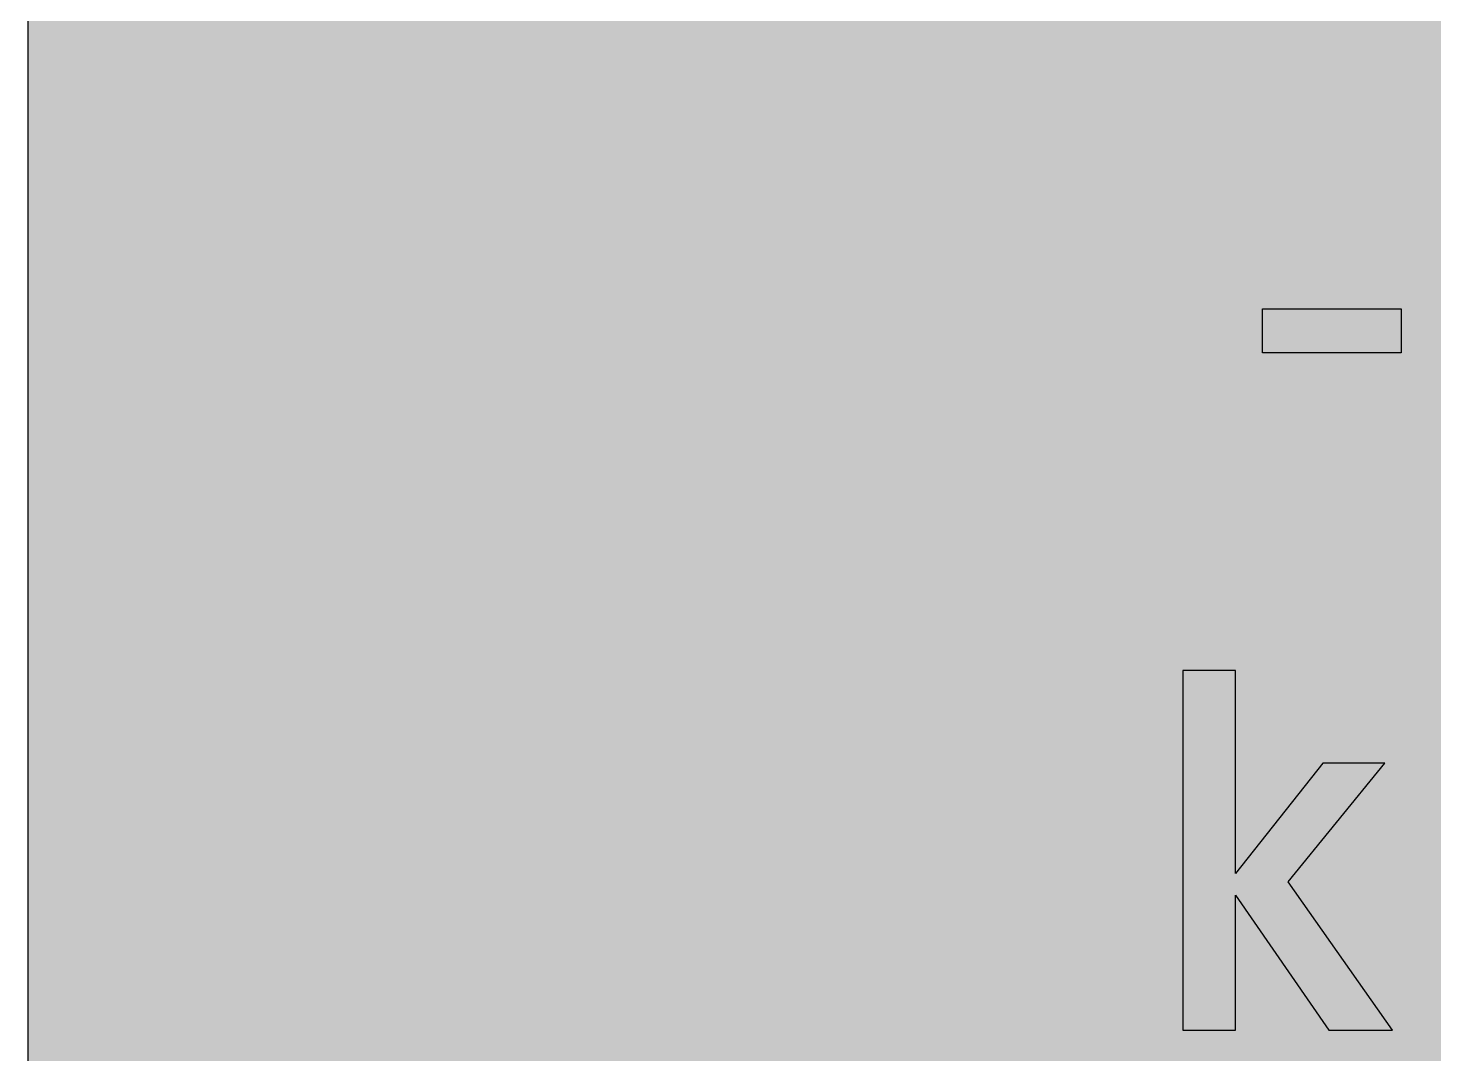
# Model space of a CAD drawing. Header units: millimetres. Extents: x 0 to 212, y 0 to 254.
# Drawn here: x 0.1 to 96.6, y 56.6 to 127.1 of the extents above; entities that cross this region are included whole.
import ezdxf

# ---------------------------------------------------------------- set-up
doc = ezdxf.new("R2010")
doc.units = ezdxf.units.MM

msp = doc.modelspace()

# ---------------------------------------------------------------- hatches: boundary and pattern name
for color, points in [(254, [(14.1633, 0.0536), (13.9878, 0.0533), (13.8125, 0.0559), (13.6373, 0.061), (13.462, 0.0686), (13.2893, 0.0787), (13.114, 0.0914), (12.9413, 0.1041), (12.7686, 0.1219), (12.5959, 0.1397), (12.4231, 0.16), (12.2504, 0.1829), (12.0777, 0.2057), (11.9075, 0.2337), (11.7373, 0.2616), (11.5672, 0.2921), (11.397, 0.3251), (11.2268, 0.3607), (11.0592, 0.3988), (10.8915, 0.4369), (10.7239, 0.4775), (10.5562, 0.5207), (10.3886, 0.5664), (10.2235, 0.6121), (10.0584, 0.6629), (9.8933, 0.7137), (9.7307, 0.7671), (9.5682, 0.8204), (9.4056, 0.8788), (9.2431, 0.9373), (9.083, 0.9982), (8.923, 1.0617), (8.763, 1.1252), (8.6055, 1.1938), (8.4455, 1.2624), (8.2906, 1.331), (8.1331, 1.4046), (7.9781, 1.4783), (7.8232, 1.5545), (7.6708, 1.6332), (7.5184, 1.7145), (7.366, 1.7958), (7.2161, 1.8796), (7.0663, 1.966), (6.919, 2.0523), (6.7716, 2.1438), (6.6243, 2.2352), (6.4795, 2.3266), (6.3348, 2.4232), (6.19, 2.5197), (6.0477, 2.6187), (5.908, 2.7178), (5.7683, 2.8194), (5.6286, 2.9235), (5.4915, 3.0302), (5.3543, 3.1369), (5.2197, 3.2461), (5.0851, 3.3579), (4.953, 3.4722), (4.8209, 3.5865), (4.6914, 3.7033), (4.5644, 3.8202), (4.4348, 3.9395), (4.3104, 4.0615), (4.1859, 4.1859), (4.0615, 4.3104), (3.9395, 4.4348), (3.8202, 4.5618), (3.7033, 4.6914), (3.5865, 4.8209), (3.4722, 4.953), (3.3579, 5.0851), (3.2487, 5.2197), (3.1369, 5.3543), (3.0302, 5.4915), (2.9235, 5.6286), (2.8194, 5.7683), (2.7178, 5.908), (2.6187, 6.0477), (2.5197, 6.19), (2.4232, 6.3348), (2.3266, 6.477), (2.2352, 6.6243), (2.1438, 6.7691), (2.0523, 6.9164), (1.966, 7.0663), (1.8796, 7.2161), (1.7958, 7.366), (1.7145, 7.5184), (1.6332, 7.6708), (1.5545, 7.8232), (1.4783, 7.9781), (1.4046, 8.1331), (1.331, 8.2906), (1.2598, 8.4455), (1.1913, 8.603), (1.1252, 8.763), (1.0592, 8.923), (0.9982, 9.083), (0.9373, 9.2431), (0.8763, 9.4056), (0.8204, 9.5682), (0.7645, 9.7307), (0.7112, 9.8933), (0.6604, 10.0584), (0.6121, 10.2235), (0.5639, 10.3911), (0.5207, 10.5562), (0.4775, 10.7239), (0.4343, 10.8915), (0.3962, 11.0592), (0.3607, 11.2268), (0.3251, 11.397), (0.2921, 11.5672), (0.2616, 11.7373), (0.2311, 11.9075), (0.2057, 12.0802), (0.1803, 12.2504), (0.1575, 12.4231), (0.1372, 12.5959), (0.1194, 12.7686), (0.1041, 12.9413), (0.0889, 13.1166), (0.0787, 13.2893), (0.0686, 13.4645), (0.061, 13.6373), (0.0559, 13.8125), (0.0508, 13.9878), (0.0508, 14.163), (0.0522, 239.9425), (0.0508, 240.1164), (0.0559, 240.2916), (0.061, 240.4669), (0.0686, 240.6396), (0.0787, 240.8149), (0.0889, 240.9876), (0.1041, 241.1628), (0.1194, 241.3356), (0.1372, 241.5083), (0.1575, 241.681), (0.1803, 241.8537), (0.2057, 242.0239), (0.2311, 242.1966), (0.2616, 242.3668), (0.2921, 242.537), (0.3251, 242.7072), (0.3607, 242.8748), (0.3962, 243.045), (0.4343, 243.2126), (0.4775, 243.3803), (0.5207, 243.5479), (0.5639, 243.713), (0.6121, 243.8781), (0.6604, 244.0432), (0.7112, 244.2083), (0.7645, 244.3734), (0.8204, 244.536), (0.8763, 244.6985), (0.9373, 244.8611), (0.9982, 245.0211), (1.0592, 245.1811), (1.1252, 245.3411), (1.1913, 245.4986), (1.2598, 245.6561), (1.331, 245.8136), (1.4046, 245.9685), (1.4783, 246.126), (1.5545, 246.2784), (1.6332, 246.4333), (1.7145, 246.5857), (1.7958, 246.7356), (1.8796, 246.888), (1.966, 247.0379), (2.0523, 247.1852), (2.1438, 247.3325), (2.2352, 247.4798), (2.3266, 247.6246), (2.4232, 247.7694), (2.5197, 247.9116), (2.6187, 248.0539), (2.7178, 248.1961), (2.8194, 248.3358), (2.9235, 248.4755), (3.0302, 248.6127), (3.1369, 248.7473), (3.2487, 248.8844), (3.3579, 249.0165), (3.4722, 249.1486), (3.5865, 249.2807), (3.7033, 249.4102), (3.8202, 249.5398), (3.9395, 249.6668), (4.0615, 249.7938), (4.1859, 249.9182), (4.3104, 250.0401), (4.4348, 250.1621), (4.5644, 250.284), (4.6914, 250.4008), (4.8209, 250.5177), (4.953, 250.632), (5.0851, 250.7437), (5.2197, 250.8555), (5.3543, 250.9647), (5.4915, 251.0739), (5.6286, 251.1781), (5.7683, 251.2822), (5.908, 251.3838), (6.0477, 251.4854), (6.19, 251.5845), (6.3348, 251.681), (6.4795, 251.775), (6.6243, 251.8689), (6.7716, 251.9604), (6.919, 252.0493), (7.0663, 252.1382), (7.2161, 252.2245), (7.366, 252.3084), (7.5184, 252.3896), (7.6708, 252.4709), (7.8232, 252.5471), (7.9781, 252.6233), (8.1331, 252.6995), (8.2906, 252.7706), (8.4455, 252.8418), (8.6055, 252.9103), (8.763, 252.9789), (8.923, 253.0424), (9.083, 253.1059), (9.2431, 253.1669), (9.4056, 253.2253), (9.5682, 253.2837), (9.7307, 253.3371), (9.8933, 253.3904), (10.0584, 253.4412), (10.2235, 253.492), (10.3886, 253.5377), (10.5562, 253.5834), (10.7239, 253.6266), (10.8915, 253.6673), (11.0592, 253.7079), (11.2268, 253.7435), (11.397, 253.779), (11.5672, 253.812), (11.7373, 253.8425), (11.9075, 253.8705), (12.0777, 253.8984), (12.2504, 253.9213), (12.4231, 253.9441), (12.5959, 253.9644), (12.7686, 253.9822), (12.9413, 254), (13.114, 254.0127), (13.2893, 254.0254), (13.462, 254.0356), (13.6373, 254.0432), (13.8125, 254.0483), (13.9878, 254.0508), (14.163, 254.0533), (197.6078, 254.0536), (197.7822, 254.0508), (197.9574, 254.0483), (198.1327, 254.0432), (198.3054, 254.0356), (198.4807, 254.0254), (198.6534, 254.0127), (198.8287, 254), (199.0014, 253.9822), (199.1741, 253.9644), (199.3468, 253.9441), (199.5195, 253.9213), (199.6897, 253.8984), (199.8624, 253.8705), (200.0326, 253.8425), (200.2028, 253.812), (200.373, 253.779), (200.5432, 253.7435), (200.7108, 253.7079), (200.8784, 253.6673), (201.0461, 253.6266), (201.2137, 253.5834), (201.3788, 253.5377), (201.5465, 253.492), (201.7116, 253.4412), (201.8767, 253.3904), (202.0392, 253.3371), (202.2018, 253.2837), (202.3643, 253.2253), (202.5269, 253.1669), (202.6869, 253.1059), (202.8469, 253.0424), (203.007, 252.9789), (203.167, 252.9103), (203.3245, 252.8418), (203.4794, 252.7706), (203.6369, 252.6995), (203.7918, 252.6233), (203.9468, 252.5471), (204.0992, 252.4709), (204.2516, 252.3896), (204.404, 252.3084), (204.5538, 252.2245), (204.7037, 252.1382), (204.8535, 252.0493), (205.0009, 251.9604), (205.1456, 251.8689), (205.293, 251.775), (205.4352, 251.681), (205.58, 251.5845), (205.7222, 251.4854), (205.8619, 251.3838), (206.0016, 251.2822), (206.1413, 251.1781), (206.2785, 251.0739), (206.4156, 250.9647), (206.5503, 250.8555), (206.6849, 250.7437), (206.817, 250.632), (206.949, 250.5177), (207.0786, 250.4008), (207.2081, 250.284), (207.3351, 250.1621), (207.4596, 250.0401), (207.584, 249.9182), (207.7085, 249.7938), (207.8304, 249.6668), (207.9498, 249.5398), (208.0666, 249.4102), (208.1835, 249.2807), (208.2978, 249.1486), (208.4121, 249.0165), (208.5238, 248.8844), (208.6331, 248.7473), (208.7397, 248.6127), (208.8464, 248.4755), (208.9506, 248.3358), (209.0522, 248.1961), (209.1512, 248.0539), (209.2503, 247.9116), (209.3468, 247.7694), (209.4433, 247.6246), (209.5348, 247.4798), (209.6262, 247.3325), (209.7176, 247.1852), (209.804, 247.0379), (209.8904, 246.888), (209.9742, 246.7356), (210.0555, 246.5857), (210.1367, 246.4333), (210.2155, 246.2784), (210.2917, 246.126), (210.3653, 245.9685), (210.439, 245.8136), (210.5076, 245.6561), (210.5762, 245.4986), (210.6447, 245.3411), (210.7082, 245.1811), (210.7717, 245.0211), (210.8327, 244.8611), (210.8911, 244.6985), (210.9495, 244.536), (211.0029, 244.3734), (211.0562, 244.2083), (211.107, 244.0432), (211.1578, 243.8781), (211.2035, 243.713), (211.2493, 243.5479), (211.2924, 243.3803), (211.3331, 243.2126), (211.3712, 243.045), (211.4093, 242.8748), (211.4448, 242.7072), (211.4779, 242.537), (211.5083, 242.3668), (211.5363, 242.1966), (211.5642, 242.0239), (211.5871, 241.8537), (211.6099, 241.681), (211.6303, 241.5083), (211.648, 241.3356), (211.6658, 241.1628), (211.6785, 240.9876), (211.6912, 240.8149), (211.7014, 240.6396), (211.709, 240.4669), (211.7141, 240.2916), (211.7166, 240.1164), (211.7166, 239.9411), (211.7189, 14.1647), (211.7166, 13.9878), (211.7141, 13.8125), (211.709, 13.6373), (211.7014, 13.4645), (211.6912, 13.2893), (211.6785, 13.1166), (211.6658, 12.9413), (211.648, 12.7686), (211.6303, 12.5959), (211.6099, 12.4231), (211.5871, 12.2504), (211.5642, 12.0802), (211.5363, 11.9075), (211.5083, 11.7373), (211.4779, 11.5672), (211.4448, 11.397), (211.4093, 11.2268), (211.3712, 11.0592), (211.3331, 10.8915), (211.2924, 10.7239), (211.2493, 10.5562), (211.2035, 10.3911), (211.1578, 10.2235), (211.107, 10.0584), (211.0562, 9.8933), (211.0029, 9.7307), (210.9495, 9.5682), (210.8911, 9.4056), (210.8327, 9.2431), (210.7717, 9.083), (210.7082, 8.923), (210.6447, 8.763), (210.5762, 8.603), (210.5076, 8.4455), (210.439, 8.2906), (210.3653, 8.1331), (210.2917, 7.9781), (210.2155, 7.8232), (210.1367, 7.6708), (210.0555, 7.5184), (209.9742, 7.366), (209.8904, 7.2161), (209.804, 7.0663), (209.7176, 6.9164), (209.6262, 6.7691), (209.5348, 6.6243), (209.4433, 6.477), (209.3468, 6.3348), (209.2503, 6.19), (209.1512, 6.0477), (209.0522, 5.908), (208.9506, 5.7683), (208.8464, 5.6286), (208.7397, 5.4915), (208.6331, 5.3543), (208.5238, 5.2197), (208.4121, 5.0851), (208.2978, 4.953), (208.1835, 4.8209), (208.0666, 4.6914), (207.9498, 4.5618), (207.8304, 4.4348), (207.7085, 4.3104), (207.584, 4.1859), (207.4596, 4.0615), (207.3351, 3.9395), (207.2081, 3.8202), (207.0786, 3.7033), (206.949, 3.5865), (206.817, 3.4722), (206.6849, 3.3579), (206.5503, 3.2461), (206.4156, 3.1369), (206.2785, 3.0302), (206.1413, 2.9235), (206.0016, 2.8194), (205.8619, 2.7178), (205.7222, 2.6187), (205.58, 2.5197), (205.4352, 2.4232), (205.293, 2.3266), (205.1456, 2.2352), (205.0009, 2.1438), (204.8535, 2.0523), (204.7037, 1.966), (204.5538, 1.8796), (204.404, 1.7958), (204.2516, 1.7145), (204.0992, 1.6332), (203.9468, 1.5545), (203.7918, 1.4783), (203.6369, 1.4046), (203.4794, 1.331), (203.3245, 1.2624), (203.167, 1.1938), (203.007, 1.1252), (202.8469, 1.0617), (202.6869, 0.9982), (202.5269, 0.9373), (202.3643, 0.8788), (202.2018, 0.8204), (202.0392, 0.7671), (201.8767, 0.7137), (201.7116, 0.6629), (201.5465, 0.6121), (201.3788, 0.5664), (201.2137, 0.5207), (201.0461, 0.4775), (200.8784, 0.4369), (200.7108, 0.3988), (200.5432, 0.3607), (200.373, 0.3251), (200.2028, 0.2921), (200.0326, 0.2616), (199.8624, 0.2337), (199.6897, 0.2057), (199.5195, 0.1829), (199.3468, 0.16), (199.1741, 0.1397), (199.0014, 0.1219), (198.8287, 0.1041), (198.6534, 0.0914), (198.4807, 0.0787), (198.3054, 0.0686), (198.1327, 0.061), (197.9574, 0.0559), (197.7822, 0.0533), (197.6069, 0.0533)]), (59, [(84.7908, 107.7912), (94.3158, 107.7912), (94.3158, 104.7567), (84.7908, 104.7567)]), (59, [(82.9388, 58.2619), (82.9388, 67.5386), (89.359, 58.2619), (93.7327, 58.2619), (86.571, 68.4565), (93.2035, 76.605), (88.936, 76.605), (82.9388, 69.0217), (82.9388, 82.955), (79.339, 82.955), (79.339, 58.2619)])]:
    msp.add_hatch(color=color).paths.add_polyline_path(points)
h = msp.add_hatch(color=59)
h.paths.add_polyline_path([(14.1633, 3.5814), (13.8887, 3.5839), (13.6169, 3.5941), (13.3477, 3.6119), (13.081, 3.6347), (12.8143, 3.6652), (12.5501, 3.7008), (12.2885, 3.7465), (12.0294, 3.7948), (11.7729, 3.8506), (11.5164, 3.9141), (11.2649, 3.9827), (11.016, 4.0564), (10.7671, 4.1351), (10.5232, 4.2215), (10.2819, 4.3129), (10.0432, 4.412), (9.8069, 4.5161), (9.5733, 4.6228), (9.3447, 4.7371), (9.1186, 4.8565), (8.8951, 4.9809), (8.6741, 5.113), (8.4582, 5.2476), (8.2448, 5.3873), (8.0366, 5.5321), (7.8308, 5.682), (7.6276, 5.8369), (7.4295, 5.9969), (7.2365, 6.1595), (7.046, 6.3297), (6.8605, 6.5024), (6.6777, 6.6802), (6.5024, 6.8605), (6.3271, 7.046), (6.1595, 7.2365), (5.9969, 7.432), (5.8369, 7.6302), (5.682, 7.8308), (5.5321, 8.0366), (5.3873, 8.2448), (5.2451, 8.4582), (5.1105, 8.6741), (4.9809, 8.8951), (4.8565, 9.1186), (4.7371, 9.3447), (4.6228, 9.5758), (4.5136, 9.8069), (4.4094, 10.0432), (4.3129, 10.2819), (4.2215, 10.5232), (4.1351, 10.7696), (4.0538, 11.016), (3.9802, 11.2649), (3.9116, 11.5189), (3.8506, 11.7729), (3.7948, 12.0294), (3.744, 12.2911), (3.7008, 12.5527), (3.6627, 12.8143), (3.6322, 13.081), (3.6093, 13.3502), (3.5916, 13.6195), (3.5814, 13.8913), (3.5789, 14.163), (3.58, 239.9425), (3.5814, 240.2154), (3.5916, 240.4847), (3.6093, 240.7564), (3.6322, 241.0231), (3.6627, 241.2898), (3.7008, 241.554), (3.744, 241.8156), (3.7948, 242.0747), (3.8506, 242.3312), (3.9116, 242.5852), (3.9802, 242.8392), (4.0538, 243.0882), (4.1351, 243.3345), (4.2215, 243.5809), (4.3129, 243.8222), (4.4094, 244.061), (4.5136, 244.2972), (4.6228, 244.5283), (4.7371, 244.7595), (4.8565, 244.9855), (4.9809, 245.2091), (5.1105, 245.4275), (5.2451, 245.6459), (5.3873, 245.8593), (5.5321, 246.0676), (5.682, 246.2733), (5.8369, 246.474), (5.9969, 246.6721), (6.1595, 246.8677), (6.3271, 247.0556), (6.5024, 247.2436), (6.6777, 247.4239), (6.8605, 247.6017), (7.046, 247.7745), (7.2365, 247.9446), (7.4295, 248.1072), (7.6276, 248.2672), (7.8308, 248.4222), (8.0366, 248.572), (8.2448, 248.7168), (8.4582, 248.8565), (8.6741, 248.9911), (8.8951, 249.1232), (9.1186, 249.2477), (9.3447, 249.367), (9.5733, 249.4813), (9.8069, 249.5906), (10.0432, 249.6922), (10.2819, 249.7912), (10.5232, 249.8827), (10.7671, 249.969), (11.016, 250.0478), (11.2649, 250.124), (11.5164, 250.1925), (11.7729, 250.2535), (12.0294, 250.3094), (12.2885, 250.3602), (12.5501, 250.4034), (12.8143, 250.4389), (13.081, 250.4694), (13.3477, 250.4948), (13.6169, 250.51), (13.8887, 250.5202), (14.163, 250.5253), (197.6078, 250.5258), (197.8787, 250.5202), (198.1505, 250.51), (198.4197, 250.4948), (198.689, 250.4694), (198.9557, 250.4389), (199.2173, 250.4034), (199.4789, 250.3602), (199.7405, 250.3094), (199.9971, 250.2535), (200.2511, 250.1925), (200.5051, 250.124), (200.754, 250.0478), (201.0004, 249.969), (201.2467, 249.8827), (201.488, 249.7912), (201.7268, 249.6922), (201.963, 249.5906), (202.1942, 249.4813), (202.4253, 249.367), (202.6514, 249.2477), (202.8749, 249.1232), (203.0959, 248.9911), (203.3118, 248.8565), (203.5251, 248.7168), (203.7334, 248.572), (203.9391, 248.4222), (204.1398, 248.2672), (204.3379, 248.1072), (204.5335, 247.9446), (204.724, 247.7745), (204.9094, 247.6017), (205.0898, 247.4239), (205.2676, 247.2436), (205.4403, 247.0556), (205.6105, 246.8677), (205.773, 246.6721), (205.933, 246.474), (206.088, 246.2733), (206.2378, 246.0676), (206.3826, 245.8593), (206.5223, 245.6459), (206.6569, 245.4275), (206.789, 245.2091), (206.9135, 244.9855), (207.0329, 244.7595), (207.1472, 244.5283), (207.2538, 244.2972), (207.358, 244.061), (207.457, 243.8222), (207.5485, 243.5809), (207.6348, 243.3345), (207.7136, 243.0882), (207.7872, 242.8392), (207.8558, 242.5852), (207.9193, 242.3312), (207.9752, 242.0747), (208.0235, 241.8156), (208.0692, 241.554), (208.1047, 241.2898), (208.1352, 241.0231), (208.1581, 240.7564), (208.1759, 240.4847), (208.186, 240.2154), (208.1911, 239.9411), (208.1911, 14.1647), (208.186, 13.8913), (208.1759, 13.6195), (208.1581, 13.3502), (208.1352, 13.081), (208.1047, 12.8143), (208.0692, 12.5527), (208.0235, 12.2911), (207.9752, 12.0294), (207.9193, 11.7729), (207.8558, 11.5189), (207.7872, 11.2649), (207.7136, 11.016), (207.6348, 10.7696), (207.5485, 10.5232), (207.457, 10.2819), (207.358, 10.0432), (207.2538, 9.8069), (207.1472, 9.5758), (207.0329, 9.3447), (206.9135, 9.1186), (206.789, 8.8951), (206.6569, 8.6741), (206.5223, 8.4582), (206.3826, 8.2448), (206.2378, 8.0366), (206.088, 7.8308), (205.933, 7.6302), (205.773, 7.432), (205.6105, 7.2365), (205.4403, 7.046), (205.2676, 6.8605), (205.0898, 6.6802), (204.9094, 6.5024), (204.724, 6.3297), (204.5335, 6.1595), (204.3379, 5.9969), (204.1398, 5.8369), (203.9391, 5.682), (203.7334, 5.5321), (203.5251, 5.3873), (203.3118, 5.2476), (203.0959, 5.113), (202.8749, 4.9809), (202.6514, 4.8565), (202.4253, 4.7371), (202.1942, 4.6228), (201.963, 4.5161), (201.7268, 4.412), (201.488, 4.3129), (201.2467, 4.2215), (201.0004, 4.1351), (200.754, 4.0564), (200.5051, 3.9827), (200.2511, 3.9141), (199.9971, 3.8506), (199.7405, 3.7948), (199.4789, 3.7465), (199.2173, 3.7008), (198.9557, 3.6652), (198.689, 3.6347), (198.4197, 3.6119), (198.1505, 3.5941), (197.8787, 3.5839), (197.6069, 3.5789)])
h.paths.add_polyline_path([(14.1633, 8.8731), (14.0259, 8.8748), (13.8887, 8.8798), (13.7541, 8.8875), (13.622, 8.9002), (13.4874, 8.9154), (13.3553, 8.9332), (13.2258, 8.9535), (13.0962, 8.9789), (12.9667, 9.0068), (12.8397, 9.0373), (12.7127, 9.0729), (12.5882, 9.1084), (12.4663, 9.1491), (12.3419, 9.1923), (12.2225, 9.238), (12.1031, 9.2888), (11.9837, 9.3396), (11.8694, 9.3929), (11.7526, 9.4513), (11.6408, 9.5098), (11.5291, 9.5733), (11.4198, 9.6368), (11.3106, 9.7053), (11.2039, 9.7765), (11.0998, 9.8476), (10.9957, 9.9238), (10.8966, 10), (10.7975, 10.0787), (10.6985, 10.1625), (10.6045, 10.2464), (10.5105, 10.3327), (10.4216, 10.4216), (10.3327, 10.5131), (10.2464, 10.6045), (10.16, 10.701), (10.0787, 10.7975), (10, 10.8966), (9.9212, 10.9982), (9.8476, 11.0998), (9.7739, 11.2039), (9.7053, 11.3106), (9.6368, 11.4198), (9.5707, 11.5291), (9.5098, 11.6408), (9.4488, 11.7551), (9.3929, 11.8694), (9.337, 11.9863), (9.2862, 12.1031), (9.238, 12.2225), (9.1923, 12.3444), (9.1491, 12.4663), (9.1084, 12.5908), (9.0703, 12.7152), (9.0373, 12.8397), (9.0068, 12.9692), (8.9789, 13.0962), (8.9535, 13.2258), (8.9306, 13.3579), (8.9129, 13.4899), (8.8976, 13.622), (8.8849, 13.7566), (8.8773, 13.8913), (8.8722, 14.0259), (8.8697, 14.163), (8.8717, 239.9425), (8.8722, 240.0783), (8.8773, 240.2129), (8.8849, 240.3475), (8.8976, 240.4821), (8.9129, 240.6142), (8.9306, 240.7463), (8.9535, 240.8784), (8.9789, 241.0079), (9.0068, 241.1349), (9.0373, 241.2644), (9.0703, 241.3889), (9.1084, 241.5134), (9.1491, 241.6378), (9.1923, 241.7597), (9.238, 241.8817), (9.2862, 242.001), (9.337, 242.1179), (9.3929, 242.2347), (9.4488, 242.349), (9.5098, 242.4633), (9.5707, 242.5751), (9.6368, 242.6843), (9.7053, 242.7935), (9.7739, 242.9002), (9.8476, 243.0043), (9.9212, 243.1059), (10, 243.2075), (10.0787, 243.3066), (10.16, 243.4031), (10.2464, 243.4996), (10.3327, 243.5911), (10.4216, 243.6825), (10.5105, 243.7714), (10.6045, 243.8578), (10.6985, 243.9416), (10.7975, 244.0254), (10.8966, 244.1042), (10.9957, 244.1804), (11.0998, 244.2566), (11.2039, 244.3277), (11.3106, 244.3988), (11.4198, 244.4674), (11.5291, 244.5309), (11.6408, 244.5944), (11.7526, 244.6528), (11.8694, 244.7112), (11.9837, 244.7646), (12.1031, 244.8179), (12.2225, 244.8662), (12.3419, 244.9119), (12.4663, 244.9551), (12.5882, 244.9957), (12.7127, 245.0313), (12.8397, 245.0668), (12.9667, 245.0973), (13.0962, 245.1252), (13.2258, 245.1506), (13.3553, 245.171), (13.4874, 245.1913), (13.622, 245.2065), (13.7541, 245.2167), (13.8887, 245.2268), (14.0259, 245.2319), (14.163, 245.2319), (197.6078, 245.2342), (197.7441, 245.2319), (197.8787, 245.2268), (198.0133, 245.2167), (198.1479, 245.2065), (198.28, 245.1913), (198.4121, 245.171), (198.5442, 245.1506), (198.6737, 245.1252), (198.8007, 245.0973), (198.9303, 245.0668), (199.0547, 245.0313), (199.1792, 244.9957), (199.3036, 244.9551), (199.4256, 244.9119), (199.5475, 244.8662), (199.6669, 244.8179), (199.7837, 244.7646), (199.9005, 244.7112), (200.0148, 244.6528), (200.1291, 244.5944), (200.2409, 244.5309), (200.3501, 244.4674), (200.4593, 244.3988), (200.566, 244.3277), (200.6702, 244.2566), (200.7718, 244.1804), (200.8734, 244.1042), (200.9724, 244.0254), (201.0689, 243.9416), (201.1655, 243.8578), (201.2569, 243.7714), (201.3483, 243.6825), (201.4372, 243.5911), (201.5236, 243.4996), (201.6074, 243.4031), (201.6912, 243.3066), (201.77, 243.2075), (201.8462, 243.1059), (201.9224, 243.0043), (201.9935, 242.9002), (202.0646, 242.7935), (202.1332, 242.6843), (202.1967, 242.5751), (202.2602, 242.4633), (202.3186, 242.349), (202.377, 242.2347), (202.4304, 242.1179), (202.4812, 242.001), (202.532, 241.8817), (202.5777, 241.7597), (202.6209, 241.6378), (202.6615, 241.5134), (202.6971, 241.3889), (202.7326, 241.2644), (202.7631, 241.1349), (202.7911, 241.0079), (202.8165, 240.8784), (202.8368, 240.7463), (202.8546, 240.6142), (202.8698, 240.4821), (202.8825, 240.3475), (202.8901, 240.2129), (202.8952, 240.0783), (202.8977, 239.9411), (202.8994, 14.1647), (202.8952, 14.0259), (202.8901, 13.8913), (202.8825, 13.7566), (202.8698, 13.622), (202.8546, 13.4899), (202.8368, 13.3579), (202.8165, 13.2258), (202.7911, 13.0962), (202.7631, 12.9692), (202.7326, 12.8397), (202.6971, 12.7152), (202.6615, 12.5908), (202.6209, 12.4663), (202.5777, 12.3444), (202.532, 12.2225), (202.4812, 12.1031), (202.4304, 11.9863), (202.377, 11.8694), (202.3186, 11.7551), (202.2602, 11.6408), (202.1967, 11.5291), (202.1332, 11.4198), (202.0646, 11.3106), (201.9935, 11.2039), (201.9224, 11.0998), (201.8462, 10.9982), (201.77, 10.8966), (201.6912, 10.7975), (201.6074, 10.701), (201.5236, 10.6045), (201.4372, 10.5131), (201.3483, 10.4216), (201.2569, 10.3327), (201.1655, 10.2464), (201.0689, 10.1625), (200.9724, 10.0787), (200.8734, 10), (200.7718, 9.9238), (200.6702, 9.8476), (200.566, 9.7765), (200.4593, 9.7053), (200.3501, 9.6368), (200.2409, 9.5733), (200.1291, 9.5098), (200.0148, 9.4513), (199.9005, 9.3929), (199.7837, 9.3396), (199.6669, 9.2888), (199.5475, 9.238), (199.4256, 9.1923), (199.3036, 9.1491), (199.1792, 9.1084), (199.0547, 9.0729), (198.9303, 9.0373), (198.8007, 9.0068), (198.6737, 8.9789), (198.5442, 8.9535), (198.4121, 8.9332), (198.28, 8.9154), (198.1479, 8.9002), (198.0133, 8.8875), (197.8787, 8.8798), (197.7441, 8.8748), (197.6069, 8.8722)], flags=16)
h = msp.add_hatch(color=59)
edge = h.paths.add_edge_path()
edge.add_line((66.9918, 57.9092), (67.2008, 57.9095))
edge.add_line((67.2008, 57.9095), (67.4065, 57.9145))
edge.add_line((67.4065, 57.9145), (67.6123, 57.9247))
edge.add_line((67.6123, 57.9247), (67.8155, 57.9374))
edge.add_line((67.8155, 57.9374), (68.0161, 57.9552))
edge.add_line((68.0161, 57.9552), (68.2142, 57.978))
edge.add_line((68.2142, 57.978), (68.4098, 58.0034))
edge.add_line((68.4098, 58.0034), (68.6029, 58.0314))
edge.add_line((68.6029, 58.0314), (68.7959, 58.0644))
edge.add_line((68.7959, 58.0644), (68.9839, 58.1025))
edge.add_line((68.9839, 58.1025), (69.1693, 58.1457))
edge.add_line((69.1693, 58.1457), (69.3547, 58.1914))
edge.add_line((69.3547, 58.1914), (69.5376, 58.2422))
edge.add_line((69.5376, 58.2422), (69.7154, 58.2955))
edge.add_line((69.7154, 58.2955), (69.8932, 58.3565))
edge.add_line((69.8932, 58.3565), (70.0659, 58.4175))
edge.add_line((70.0659, 58.4175), (70.2386, 58.486))
edge.add_line((70.2386, 58.486), (70.4063, 58.5597))
edge.add_line((70.4063, 58.5597), (70.5714, 58.6359))
edge.add_line((70.5714, 58.6359), (70.7365, 58.7172))
edge.add_line((70.7365, 58.7172), (70.8965, 58.8035))
edge.add_line((70.8965, 58.8035), (71.054, 58.8924))
edge.add_line((71.054, 58.8924), (71.2089, 58.989))
edge.add_line((71.2089, 58.989), (71.3588, 59.088))
edge.add_line((71.3588, 59.088), (71.5086, 59.1947))
edge.add_line((71.5086, 59.1947), (71.6534, 59.3039))
edge.add_line((71.6534, 59.3039), (71.7982, 59.4182))
edge.add_line((71.7982, 59.4182), (71.9379, 59.5376))
edge.add_line((71.9379, 59.5376), (72.0725, 59.6621))
edge.add_line((72.0725, 59.6621), (72.2071, 59.7891))
edge.add_line((72.2071, 59.7891), (72.3367, 59.9237))
edge.add_line((72.3367, 59.9237), (72.4637, 60.0634))
edge.add_line((72.4637, 60.0634), (72.5881, 60.2082))
edge.add_line((72.5881, 60.2082), (72.7075, 60.358))
edge.add_line((72.7075, 60.358), (72.8243, 60.513))
edge.add_line((72.8243, 60.513), (72.9386, 60.673))
edge.add_line((72.9386, 60.673), (73.0479, 60.8381))
edge.add_line((73.0479, 60.8381), (73.1545, 61.0083))
edge.add_line((73.1545, 61.0083), (73.2587, 61.1835))
edge.add_line((73.2587, 61.1835), (73.3577, 61.3639))
edge.add_line((73.3577, 61.3639), (73.4543, 61.5518))
edge.add_line((73.4543, 61.5518), (73.5457, 61.7423))
edge.add_line((73.5457, 61.7423), (73.6346, 61.9404))
edge.add_line((73.6346, 61.9404), (73.7184, 62.1436))
edge.add_line((73.7184, 62.1436), (73.7997, 62.3519))
edge.add_line((73.7997, 62.3519), (73.8784, 62.5653))
edge.add_line((73.8784, 62.5653), (73.9496, 62.7863))
edge.add_line((73.9496, 62.7863), (74.0207, 63.0123))
edge.add_line((74.0207, 63.0123), (74.0867, 63.2435))
edge.add_line((74.0867, 63.2435), (74.1477, 63.4797))
edge.add_line((74.1477, 63.4797), (74.2061, 63.7235))
edge.add_line((74.2061, 63.7235), (74.2594, 63.9724))
edge.add_line((74.2594, 63.9724), (74.3102, 64.2264))
edge.add_line((74.3102, 64.2264), (74.3534, 64.4881))
edge.add_line((74.3534, 64.4881), (74.3966, 64.7548))
edge.add_line((74.3966, 64.7548), (74.4322, 65.0291))
edge.add_line((74.4322, 65.0291), (74.4652, 65.3059))
edge.add_line((74.4652, 65.3059), (74.4957, 65.593))
edge.add_line((74.4957, 65.593), (74.5185, 65.8825))
edge.add_line((74.5185, 65.8825), (74.5388, 66.1797))
edge.add_line((74.5388, 66.1797), (74.5541, 66.4845))
edge.add_line((74.5541, 66.4845), (74.5668, 66.7944))
edge.add_line((74.5668, 66.7944), (74.5719, 67.1093))
edge.add_line((74.5719, 67.1093), (74.5744, 67.4319))
edge.add_line((74.5744, 67.4319), (74.5719, 67.7545))
edge.add_line((74.5719, 67.7545), (74.5668, 68.072))
edge.add_line((74.5668, 68.072), (74.5541, 68.3819))
edge.add_line((74.5541, 68.3819), (74.5388, 68.6841))
edge.add_line((74.5388, 68.6841), (74.5185, 68.9813))
edge.add_line((74.5185, 68.9813), (74.4957, 69.2734))
edge.add_line((74.4957, 69.2734), (74.4652, 69.5579))
edge.add_line((74.4652, 69.5579), (74.4322, 69.8373))
edge.add_line((74.4322, 69.8373), (74.3966, 70.1091))
edge.add_line((74.3966, 70.1091), (74.3534, 70.3758))
edge.add_line((74.3534, 70.3758), (74.3102, 70.6374))
edge.add_line((74.3102, 70.6374), (74.2594, 70.8914))
edge.add_line((74.2594, 70.8914), (74.2061, 71.1403))
edge.add_line((74.2061, 71.1403), (74.1477, 71.3842))
edge.add_line((74.1477, 71.3842), (74.0867, 71.6204))
edge.add_line((74.0867, 71.6204), (74.0207, 71.8515))
edge.add_line((74.0207, 71.8515), (73.9496, 72.0776))
edge.add_line((73.9496, 72.0776), (73.8784, 72.2986))
edge.add_line((73.8784, 72.2986), (73.7997, 72.5119))
edge.add_line((73.7997, 72.5119), (73.7184, 72.7202))
edge.add_line((73.7184, 72.7202), (73.6346, 72.9234))
edge.add_line((73.6346, 72.9234), (73.5457, 73.1215))
edge.add_line((73.5457, 73.1215), (73.4543, 73.3146))
edge.add_line((73.4543, 73.3146), (73.3577, 73.5))
edge.add_line((73.3577, 73.5), (73.2587, 73.6803))
edge.add_line((73.2587, 73.6803), (73.1545, 73.8581))
edge.add_line((73.1545, 73.8581), (73.0479, 74.0283))
edge.add_line((73.0479, 74.0283), (72.9386, 74.1934))
edge.add_line((72.9386, 74.1934), (72.8243, 74.3534))
edge.add_line((72.8243, 74.3534), (72.7075, 74.5058))
edge.add_line((72.7075, 74.5058), (72.5881, 74.6557))
edge.add_line((72.5881, 74.6557), (72.4637, 74.8005))
edge.add_line((72.4637, 74.8005), (72.3367, 74.9402))
edge.add_line((72.3367, 74.9402), (72.2071, 75.0748))
edge.add_line((72.2071, 75.0748), (72.0725, 75.2043))
edge.add_line((72.0725, 75.2043), (71.9379, 75.3288))
edge.add_line((71.9379, 75.3288), (71.7982, 75.4456))
edge.add_line((71.7982, 75.4456), (71.6534, 75.5625))
edge.add_line((71.6534, 75.5625), (71.5086, 75.6717))
edge.add_line((71.5086, 75.6717), (71.3588, 75.7758))
edge.add_line((71.3588, 75.7758), (71.2089, 75.8749))
edge.add_line((71.2089, 75.8749), (71.054, 75.9714))
edge.add_line((71.054, 75.9714), (70.8965, 76.0603))
edge.add_line((70.8965, 76.0603), (70.7365, 76.1467))
edge.add_line((70.7365, 76.1467), (70.5714, 76.2279))
edge.add_line((70.5714, 76.2279), (70.4063, 76.3067))
edge.add_line((70.4063, 76.3067), (70.2386, 76.3778))
edge.add_line((70.2386, 76.3778), (70.0659, 76.4464))
edge.add_line((70.0659, 76.4464), (69.8932, 76.5099))
edge.add_line((69.8932, 76.5099), (69.7154, 76.5683))
edge.add_line((69.7154, 76.5683), (69.5376, 76.6216))
edge.add_line((69.5376, 76.6216), (69.3547, 76.6724))
edge.add_line((69.3547, 76.6724), (69.1693, 76.7182))
edge.add_line((69.1693, 76.7182), (68.9839, 76.7613))
edge.add_line((68.9839, 76.7613), (68.7959, 76.7994))
edge.add_line((68.7959, 76.7994), (68.6029, 76.8325))
edge.add_line((68.6029, 76.8325), (68.4098, 76.8629))
edge.add_line((68.4098, 76.8629), (68.2142, 76.8883))
edge.add_line((68.2142, 76.8883), (68.0161, 76.9087))
edge.add_line((68.0161, 76.9087), (67.8155, 76.9264))
edge.add_line((67.8155, 76.9264), (67.6123, 76.9391))
edge.add_line((67.6123, 76.9391), (67.4065, 76.9493))
edge.add_line((67.4065, 76.9493), (67.2008, 76.9544))
edge.add_line((67.2008, 76.9544), (66.99, 76.9569))
edge.add_line((66.99, 76.9569), (66.7817, 76.9544))
edge.add_line((66.7817, 76.9544), (66.5734, 76.9493))
edge.add_line((66.5734, 76.9493), (66.3702, 76.9391))
edge.add_line((66.3702, 76.9391), (66.167, 76.9264))
edge.add_line((66.167, 76.9264), (65.9663, 76.9087))
edge.add_line((65.9663, 76.9087), (65.7682, 76.8883))
edge.add_line((65.7682, 76.8883), (65.5726, 76.8629))
edge.add_line((65.5726, 76.8629), (65.3796, 76.8325))
edge.add_line((65.3796, 76.8325), (65.1866, 76.7994))
edge.add_line((65.1866, 76.7994), (64.9986, 76.7613))
edge.add_line((64.9986, 76.7613), (64.8106, 76.7182))
edge.add_line((64.8106, 76.7182), (64.6278, 76.6724))
edge.add_line((64.6278, 76.6724), (64.4449, 76.6216))
edge.add_line((64.4449, 76.6216), (64.2671, 76.5683))
edge.add_line((64.2671, 76.5683), (64.0893, 76.5099))
edge.add_line((64.0893, 76.5099), (63.9166, 76.4464))
edge.add_line((63.9166, 76.4464), (63.7438, 76.3778))
edge.add_line((63.7438, 76.3778), (63.5762, 76.3067))
edge.add_line((63.5762, 76.3067), (63.4086, 76.2279))
edge.add_line((63.4086, 76.2279), (63.246, 76.1467))
edge.add_line((63.246, 76.1467), (63.086, 76.0603))
edge.add_line((63.086, 76.0603), (62.9285, 75.9714))
edge.add_line((62.9285, 75.9714), (62.7736, 75.8749))
edge.add_line((62.7736, 75.8749), (62.6212, 75.7758))
edge.add_line((62.6212, 75.7758), (62.4738, 75.6717))
edge.add_line((62.4738, 75.6717), (62.3265, 75.5625))
edge.add_line((62.3265, 75.5625), (62.1843, 75.4456))
edge.add_line((62.1843, 75.4456), (62.0446, 75.3288))
edge.add_line((62.0446, 75.3288), (61.9074, 75.2043))
edge.add_line((61.9074, 75.2043), (61.7753, 75.0748))
edge.add_line((61.7753, 75.0748), (61.6458, 74.9402))
edge.add_line((61.6458, 74.9402), (61.5188, 74.8005))
edge.add_line((61.5188, 74.8005), (61.3943, 74.6557))
edge.add_line((61.3943, 74.6557), (61.275, 74.5058))
edge.add_line((61.275, 74.5058), (61.1581, 74.3534))
edge.add_line((61.1581, 74.3534), (61.0438, 74.1934))
edge.add_line((61.0438, 74.1934), (60.9346, 74.0283))
edge.add_line((60.9346, 74.0283), (60.8279, 73.8581))
edge.add_line((60.8279, 73.8581), (60.7238, 73.6803))
edge.add_line((60.7238, 73.6803), (60.6247, 73.5))
edge.add_line((60.6247, 73.5), (60.5282, 73.3146))
edge.add_line((60.5282, 73.3146), (60.4368, 73.1215))
edge.add_line((60.4368, 73.1215), (60.3479, 72.9234))
edge.add_line((60.3479, 72.9234), (60.2615, 72.7202))
edge.add_line((60.2615, 72.7202), (60.1802, 72.5119))
edge.add_line((60.1802, 72.5119), (60.104, 72.2986))
edge.add_line((60.104, 72.2986), (60.0304, 72.0776))
edge.add_line((60.0304, 72.0776), (59.9618, 71.8515))
edge.add_line((59.9618, 71.8515), (59.8957, 71.6204))
edge.add_line((59.8957, 71.6204), (59.8322, 71.3842))
edge.add_line((59.8322, 71.3842), (59.7764, 71.1403))
edge.add_line((59.7764, 71.1403), (59.723, 70.8914))
edge.add_line((59.723, 70.8914), (59.6722, 70.6374))
edge.add_line((59.6722, 70.6374), (59.6265, 70.3758))
edge.add_line((59.6265, 70.3758), (59.5859, 70.1091))
edge.add_line((59.5859, 70.1091), (59.5478, 69.8373))
edge.add_line((59.5478, 69.8373), (59.5147, 69.5579))
edge.add_line((59.5147, 69.5579), (59.4868, 69.2734))
edge.add_line((59.4868, 69.2734), (59.4614, 68.9813))
edge.add_line((59.4614, 68.9813), (59.4411, 68.6841))
edge.add_line((59.4411, 68.6841), (59.4258, 68.3819))
edge.add_line((59.4258, 68.3819), (59.4157, 68.072))
edge.add_line((59.4157, 68.072), (59.4081, 67.7545))
edge.add_line((59.4081, 67.7545), (59.4055, 67.4319))
edge.add_line((59.4055, 67.4319), (59.4081, 67.1271))
edge.add_line((59.4081, 67.1271), (59.4157, 66.8249))
edge.add_line((59.4157, 66.8249), (59.4258, 66.5302))
edge.add_line((59.4258, 66.5302), (59.4411, 66.2381))
edge.add_line((59.4411, 66.2381), (59.4614, 65.9536))
edge.add_line((59.4614, 65.9536), (59.4868, 65.6742))
edge.add_line((59.4868, 65.6742), (59.5147, 65.3974))
edge.add_line((59.5147, 65.3974), (59.5478, 65.1281))
edge.add_line((59.5478, 65.1281), (59.5859, 64.864))
edge.add_line((59.5859, 64.864), (59.6265, 64.6049))
edge.add_line((59.6265, 64.6049), (59.6722, 64.3534))
edge.add_line((59.6722, 64.3534), (59.723, 64.1045))
edge.add_line((59.723, 64.1045), (59.7764, 63.8607))
edge.add_line((59.7764, 63.8607), (59.8322, 63.6219))
edge.add_line((59.8322, 63.6219), (59.8957, 63.3882))
edge.add_line((59.8957, 63.3882), (59.9618, 63.1622))
edge.add_line((59.9618, 63.1622), (60.0304, 62.9387))
edge.add_line((60.0304, 62.9387), (60.104, 62.7202))
edge.add_line((60.104, 62.7202), (60.1802, 62.5069))
edge.add_line((60.1802, 62.5069), (60.2615, 62.3011))
edge.add_line((60.2615, 62.3011), (60.3479, 62.0979))
edge.add_line((60.3479, 62.0979), (60.4368, 61.8998))
edge.add_line((60.4368, 61.8998), (60.5282, 61.7068))
edge.add_line((60.5282, 61.7068), (60.6247, 61.5188))
edge.add_line((60.6247, 61.5188), (60.7238, 61.3359))
edge.add_line((60.7238, 61.3359), (60.8279, 61.1581))
edge.add_line((60.8279, 61.1581), (60.9346, 60.9854))
edge.add_line((60.9346, 60.9854), (61.0438, 60.8178))
edge.add_line((61.0438, 60.8178), (61.1581, 60.6552))
edge.add_line((61.1581, 60.6552), (61.275, 60.4977))
edge.add_line((61.275, 60.4977), (61.3943, 60.3453))
edge.add_line((61.3943, 60.3453), (61.5188, 60.1955))
edge.add_line((61.5188, 60.1955), (61.6458, 60.0532))
edge.add_line((61.6458, 60.0532), (61.7753, 59.9135))
edge.add_line((61.7753, 59.9135), (61.9074, 59.7789))
edge.add_line((61.9074, 59.7789), (62.0446, 59.6519))
edge.add_line((62.0446, 59.6519), (62.1843, 59.5274))
edge.add_line((62.1843, 59.5274), (62.3265, 59.4081))
edge.add_line((62.3265, 59.4081), (62.4738, 59.2912))
edge.add_line((62.4738, 59.2912), (62.6212, 59.182))
edge.add_line((62.6212, 59.182), (62.7736, 59.0753))
edge.add_line((62.7736, 59.0753), (62.9285, 58.9763))
edge.add_line((62.9285, 58.9763), (63.086, 58.8797))
edge.add_line((63.086, 58.8797), (63.246, 58.7883))
edge.add_line((63.246, 58.7883), (63.4086, 58.7019))
edge.add_line((63.4086, 58.7019), (63.5762, 58.6181))
edge.add_line((63.5762, 58.6181), (63.7438, 58.5419))
edge.add_line((63.7438, 58.5419), (63.9166, 58.4683))
edge.add_line((63.9166, 58.4683), (64.0893, 58.3997))
edge.add_line((64.0893, 58.3997), (64.2671, 58.3362))
edge.add_line((64.2671, 58.3362), (64.4449, 58.2752))
edge.add_line((64.4449, 58.2752), (64.6278, 58.2219))
edge.add_line((64.6278, 58.2219), (64.8106, 58.1711))
edge.add_line((64.8106, 58.1711), (64.9986, 58.1254))
edge.add_line((64.9986, 58.1254), (65.1866, 58.0847))
edge.add_line((65.1866, 58.0847), (65.3796, 58.0466))
edge.add_line((65.3796, 58.0466), (65.5726, 58.0136))
edge.add_line((65.5726, 58.0136), (65.7682, 57.9857))
edge.add_line((65.7682, 57.9857), (65.9663, 57.9628))
edge.add_line((65.9663, 57.9628), (66.167, 57.9425))
edge.add_line((66.167, 57.9425), (66.3702, 57.9272))
edge.add_line((66.3702, 57.9272), (66.5734, 57.9171))
edge.add_line((66.5734, 57.9171), (66.7817, 57.9095))
edge.add_line((66.7817, 57.9095), (66.99, 57.9069))
edge = h.paths.add_edge_path(flags=16)
edge.add_line((66.9918, 74.101), (67.1195, 74.0994))
edge.add_line((67.1195, 74.0994), (67.244, 74.0943))
edge.add_line((67.244, 74.0943), (67.3659, 74.0867))
edge.add_line((67.3659, 74.0867), (67.4878, 74.0766))
edge.add_line((67.4878, 74.0766), (67.6072, 74.0639))
edge.add_line((67.6072, 74.0639), (67.724, 74.0486))
edge.add_line((67.724, 74.0486), (67.8383, 74.0283))
edge.add_line((67.8383, 74.0283), (67.9501, 74.008))
edge.add_line((67.9501, 74.008), (68.0593, 73.9826))
edge.add_line((68.0593, 73.9826), (68.166, 73.9546))
edge.add_line((68.166, 73.9546), (68.2701, 73.9242))
edge.add_line((68.2701, 73.9242), (68.3743, 73.8886))
edge.add_line((68.3743, 73.8886), (68.4733, 73.853))
edge.add_line((68.4733, 73.853), (68.5724, 73.8124))
edge.add_line((68.5724, 73.8124), (68.6689, 73.7692))
edge.add_line((68.6689, 73.7692), (68.7629, 73.7235))
edge.add_line((68.7629, 73.7235), (68.8543, 73.6727))
edge.add_line((68.8543, 73.6727), (68.9458, 73.6194))
edge.add_line((68.9458, 73.6194), (69.0321, 73.5635))
edge.add_line((69.0321, 73.5635), (69.1185, 73.5051))
edge.add_line((69.1185, 73.5051), (69.2023, 73.4441))
edge.add_line((69.2023, 73.4441), (69.2836, 73.3781))
edge.add_line((69.2836, 73.3781), (69.3623, 73.3095))
edge.add_line((69.3623, 73.3095), (69.4385, 73.2358))
edge.add_line((69.4385, 73.2358), (69.5147, 73.1622))
edge.add_line((69.5147, 73.1622), (69.5858, 73.0834))
edge.add_line((69.5858, 73.0834), (69.657, 72.9996))
edge.add_line((69.657, 72.9996), (69.7255, 72.9158))
edge.add_line((69.7255, 72.9158), (69.7941, 72.8269))
edge.add_line((69.7941, 72.8269), (69.8576, 72.7329))
edge.add_line((69.8576, 72.7329), (69.9211, 72.6389))
edge.add_line((69.9211, 72.6389), (69.9795, 72.5399))
edge.add_line((69.9795, 72.5399), (70.0405, 72.4357))
edge.add_line((70.0405, 72.4357), (70.0964, 72.329))
edge.add_line((70.0964, 72.329), (70.1497, 72.2198))
edge.add_line((70.1497, 72.2198), (70.2031, 72.1081))
edge.add_line((70.2031, 72.1081), (70.2539, 71.9912))
edge.add_line((70.2539, 71.9912), (70.3021, 71.8693))
edge.add_line((70.3021, 71.8693), (70.3478, 71.7474))
edge.add_line((70.3478, 71.7474), (70.3936, 71.6204))
edge.add_line((70.3936, 71.6204), (70.4367, 71.4883))
edge.add_line((70.4367, 71.4883), (70.4774, 71.3537))
edge.add_line((70.4774, 71.3537), (70.5155, 71.2165))
edge.add_line((70.5155, 71.2165), (70.5536, 71.0743))
edge.add_line((70.5536, 71.0743), (70.5891, 70.927))
edge.add_line((70.5891, 70.927), (70.6222, 70.7796))
edge.add_line((70.6222, 70.7796), (70.6526, 70.6247))
edge.add_line((70.6526, 70.6247), (70.6831, 70.4698))
edge.add_line((70.6831, 70.4698), (70.7085, 70.3072))
edge.add_line((70.7085, 70.3072), (70.7365, 70.1446))
edge.add_line((70.7365, 70.1446), (70.7593, 69.9745))
edge.add_line((70.7593, 69.9745), (70.7822, 69.8043))
edge.add_line((70.7822, 69.8043), (70.8025, 69.6265))
edge.add_line((70.8025, 69.6265), (70.8203, 69.4487))
edge.add_line((70.8203, 69.4487), (70.8381, 69.2633))
edge.add_line((70.8381, 69.2633), (70.8508, 69.0753))
edge.add_line((70.8508, 69.0753), (70.8635, 68.8848))
edge.add_line((70.8635, 68.8848), (70.8762, 68.6892))
edge.add_line((70.8762, 68.6892), (70.8863, 68.4911))
edge.add_line((70.8863, 68.4911), (70.8939, 68.2879))
edge.add_line((70.8939, 68.2879), (70.899, 68.0796))
edge.add_line((70.899, 68.0796), (70.9041, 67.8688))
edge.add_line((70.9041, 67.8688), (70.9066, 67.6529))
edge.add_line((70.9066, 67.6529), (70.9066, 67.4319))
edge.add_line((70.9066, 67.4319), (70.9066, 67.2338))
edge.add_line((70.9066, 67.2338), (70.9041, 67.0382))
edge.add_line((70.9041, 67.0382), (70.899, 66.8452))
edge.add_line((70.899, 66.8452), (70.8939, 66.6547))
edge.add_line((70.8939, 66.6547), (70.8863, 66.4667))
edge.add_line((70.8863, 66.4667), (70.8762, 66.2813))
edge.add_line((70.8762, 66.2813), (70.8635, 66.101))
edge.add_line((70.8635, 66.101), (70.8508, 65.9206))
edge.add_line((70.8508, 65.9206), (70.8381, 65.7454))
edge.add_line((70.8381, 65.7454), (70.8203, 65.5701))
edge.add_line((70.8203, 65.5701), (70.8025, 65.3999))
edge.add_line((70.8025, 65.3999), (70.7822, 65.2323))
edge.add_line((70.7822, 65.2323), (70.7593, 65.0672))
edge.add_line((70.7593, 65.0672), (70.7365, 64.9046))
edge.add_line((70.7365, 64.9046), (70.7085, 64.7471))
edge.add_line((70.7085, 64.7471), (70.6831, 64.5897))
edge.add_line((70.6831, 64.5897), (70.6526, 64.4373))
edge.add_line((70.6526, 64.4373), (70.6222, 64.2874))
edge.add_line((70.6222, 64.2874), (70.5891, 64.1401))
edge.add_line((70.5891, 64.1401), (70.5536, 63.9953))
edge.add_line((70.5536, 63.9953), (70.5155, 63.8531))
edge.add_line((70.5155, 63.8531), (70.4774, 63.7134))
edge.add_line((70.4774, 63.7134), (70.4367, 63.5787))
edge.add_line((70.4367, 63.5787), (70.3936, 63.4467))
edge.add_line((70.3936, 63.4467), (70.3478, 63.3171))
edge.add_line((70.3478, 63.3171), (70.3021, 63.1901))
edge.add_line((70.3021, 63.1901), (70.2539, 63.0682))
edge.add_line((70.2539, 63.0682), (70.2031, 62.9488))
edge.add_line((70.2031, 62.9488), (70.1497, 62.8294))
edge.add_line((70.1497, 62.8294), (70.0964, 62.7151))
edge.add_line((70.0964, 62.7151), (70.0405, 62.6059))
edge.add_line((70.0405, 62.6059), (69.9795, 62.4967))
edge.add_line((69.9795, 62.4967), (69.9211, 62.3926))
edge.add_line((69.9211, 62.3926), (69.8576, 62.291))
edge.add_line((69.8576, 62.291), (69.7941, 62.1919))
edge.add_line((69.7941, 62.1919), (69.7255, 62.0979))
edge.add_line((69.7255, 62.0979), (69.657, 62.0065))
edge.add_line((69.657, 62.0065), (69.5858, 61.9176))
edge.add_line((69.5858, 61.9176), (69.5147, 61.8312))
edge.add_line((69.5147, 61.8312), (69.4385, 61.7474))
edge.add_line((69.4385, 61.7474), (69.3623, 61.6687))
edge.add_line((69.3623, 61.6687), (69.2836, 61.5925))
edge.add_line((69.2836, 61.5925), (69.2023, 61.5213))
edge.add_line((69.2023, 61.5213), (69.1185, 61.4502))
edge.add_line((69.1185, 61.4502), (69.0321, 61.3842))
edge.add_line((69.0321, 61.3842), (68.9458, 61.3207))
edge.add_line((68.9458, 61.3207), (68.8543, 61.2623))
edge.add_line((68.8543, 61.2623), (68.7629, 61.2064))
edge.add_line((68.7629, 61.2064), (68.6689, 61.153))
edge.add_line((68.6689, 61.153), (68.5724, 61.1022))
edge.add_line((68.5724, 61.1022), (68.4733, 61.0565))
edge.add_line((68.4733, 61.0565), (68.3743, 61.0133))
edge.add_line((68.3743, 61.0133), (68.2701, 60.9752))
edge.add_line((68.2701, 60.9752), (68.166, 60.9371))
edge.add_line((68.166, 60.9371), (68.0593, 60.9041))
edge.add_line((68.0593, 60.9041), (67.9501, 60.8762))
edge.add_line((67.9501, 60.8762), (67.8383, 60.8508))
edge.add_line((67.8383, 60.8508), (67.724, 60.8279))
edge.add_line((67.724, 60.8279), (67.6072, 60.8076))
edge.add_line((67.6072, 60.8076), (67.4878, 60.7924))
edge.add_line((67.4878, 60.7924), (67.3659, 60.7797))
edge.add_line((67.3659, 60.7797), (67.244, 60.772))
edge.add_line((67.244, 60.772), (67.1195, 60.767))
edge.add_line((67.1195, 60.767), (66.99, 60.7644))
edge.add_line((66.99, 60.7644), (66.863, 60.767))
edge.add_line((66.863, 60.767), (66.7385, 60.772))
edge.add_line((66.7385, 60.772), (66.614, 60.7797))
edge.add_line((66.614, 60.7797), (66.4921, 60.7924))
edge.add_line((66.4921, 60.7924), (66.3753, 60.8076))
edge.add_line((66.3753, 60.8076), (66.2584, 60.8279))
edge.add_line((66.2584, 60.8279), (66.1441, 60.8508))
edge.add_line((66.1441, 60.8508), (66.0324, 60.8762))
edge.add_line((66.0324, 60.8762), (65.9232, 60.9041))
edge.add_line((65.9232, 60.9041), (65.8165, 60.9371))
edge.add_line((65.8165, 60.9371), (65.7098, 60.9752))
edge.add_line((65.7098, 60.9752), (65.6082, 61.0133))
edge.add_line((65.6082, 61.0133), (65.5066, 61.0565))
edge.add_line((65.5066, 61.0565), (65.4101, 61.1022))
edge.add_line((65.4101, 61.1022), (65.3136, 61.153))
edge.add_line((65.3136, 61.153), (65.2196, 61.2064))
edge.add_line((65.2196, 61.2064), (65.1256, 61.2623))
edge.add_line((65.1256, 61.2623), (65.0367, 61.3207))
edge.add_line((65.0367, 61.3207), (64.9503, 61.3842))
edge.add_line((64.9503, 61.3842), (64.864, 61.4502))
edge.add_line((64.864, 61.4502), (64.7802, 61.5213))
edge.add_line((64.7802, 61.5213), (64.6989, 61.5925))
edge.add_line((64.6989, 61.5925), (64.6201, 61.6687))
edge.add_line((64.6201, 61.6687), (64.5439, 61.7474))
edge.add_line((64.5439, 61.7474), (64.4677, 61.8312))
edge.add_line((64.4677, 61.8312), (64.3966, 61.9176))
edge.add_line((64.3966, 61.9176), (64.3255, 62.0065))
edge.add_line((64.3255, 62.0065), (64.2569, 62.0979))
edge.add_line((64.2569, 62.0979), (64.1883, 62.1919))
edge.add_line((64.1883, 62.1919), (64.1248, 62.291))
edge.add_line((64.1248, 62.291), (64.0613, 62.3926))
edge.add_line((64.0613, 62.3926), (64.0029, 62.4967))
edge.add_line((64.0029, 62.4967), (63.9445, 62.6059))
edge.add_line((63.9445, 62.6059), (63.8861, 62.7151))
edge.add_line((63.8861, 62.7151), (63.8327, 62.8294))
edge.add_line((63.8327, 62.8294), (63.7794, 62.9488))
edge.add_line((63.7794, 62.9488), (63.7286, 63.0682))
edge.add_line((63.7286, 63.0682), (63.6803, 63.1901))
edge.add_line((63.6803, 63.1901), (63.6346, 63.3171))
edge.add_line((63.6346, 63.3171), (63.5889, 63.4467))
edge.add_line((63.5889, 63.4467), (63.5457, 63.5787))
edge.add_line((63.5457, 63.5787), (63.5051, 63.7134))
edge.add_line((63.5051, 63.7134), (63.467, 63.8531))
edge.add_line((63.467, 63.8531), (63.4289, 63.9953))
edge.add_line((63.4289, 63.9953), (63.3959, 64.1401))
edge.add_line((63.3959, 64.1401), (63.3603, 64.2874))
edge.add_line((63.3603, 64.2874), (63.3298, 64.4373))
edge.add_line((63.3298, 64.4373), (63.3019, 64.5897))
edge.add_line((63.3019, 64.5897), (63.2739, 64.7471))
edge.add_line((63.2739, 64.7471), (63.2485, 64.9046))
edge.add_line((63.2485, 64.9046), (63.2231, 65.0672))
edge.add_line((63.2231, 65.0672), (63.2003, 65.2323))
edge.add_line((63.2003, 65.2323), (63.18, 65.3999))
edge.add_line((63.18, 65.3999), (63.1622, 65.5701))
edge.add_line((63.1622, 65.5701), (63.1469, 65.7454))
edge.add_line((63.1469, 65.7454), (63.1317, 65.9206))
edge.add_line((63.1317, 65.9206), (63.119, 66.101))
edge.add_line((63.119, 66.101), (63.1063, 66.2813))
edge.add_line((63.1063, 66.2813), (63.0961, 66.4667))
edge.add_line((63.0961, 66.4667), (63.0885, 66.6547))
edge.add_line((63.0885, 66.6547), (63.0834, 66.8452))
edge.add_line((63.0834, 66.8452), (63.0784, 67.0382))
edge.add_line((63.0784, 67.0382), (63.0758, 67.2338))
edge.add_line((63.0758, 67.2338), (63.0758, 67.4319))
edge.add_line((63.0758, 67.4319), (63.0758, 67.6529))
edge.add_line((63.0758, 67.6529), (63.0784, 67.8688))
edge.add_line((63.0784, 67.8688), (63.0834, 68.0796))
edge.add_line((63.0834, 68.0796), (63.0885, 68.2879))
edge.add_line((63.0885, 68.2879), (63.0961, 68.4911))
edge.add_line((63.0961, 68.4911), (63.1063, 68.6892))
edge.add_line((63.1063, 68.6892), (63.119, 68.8848))
edge.add_line((63.119, 68.8848), (63.1317, 69.0753))
edge.add_line((63.1317, 69.0753), (63.1469, 69.2633))
edge.add_line((63.1469, 69.2633), (63.1622, 69.4487))
edge.add_line((63.1622, 69.4487), (63.18, 69.6265))
edge.add_line((63.18, 69.6265), (63.2003, 69.8043))
edge.add_line((63.2003, 69.8043), (63.2231, 69.9745))
edge.add_line((63.2231, 69.9745), (63.2485, 70.1446))
edge.add_line((63.2485, 70.1446), (63.2739, 70.3072))
edge.add_line((63.2739, 70.3072), (63.3019, 70.4698))
edge.add_line((63.3019, 70.4698), (63.3298, 70.6247))
edge.add_line((63.3298, 70.6247), (63.3603, 70.7796))
edge.add_line((63.3603, 70.7796), (63.3959, 70.927))
edge.add_line((63.3959, 70.927), (63.4289, 71.0743))
edge.add_line((63.4289, 71.0743), (63.467, 71.2165))
edge.add_line((63.467, 71.2165), (63.5051, 71.3537))
edge.add_line((63.5051, 71.3537), (63.5457, 71.4883))
edge.add_line((63.5457, 71.4883), (63.5889, 71.6204))
edge.add_line((63.5889, 71.6204), (63.6346, 71.7474))
edge.add_line((63.6346, 71.7474), (63.6803, 71.8693))
edge.add_line((63.6803, 71.8693), (63.7286, 71.9912))
edge.add_line((63.7286, 71.9912), (63.7794, 72.1081))
edge.add_line((63.7794, 72.1081), (63.8327, 72.2198))
edge.add_line((63.8327, 72.2198), (63.8861, 72.329))
edge.add_line((63.8861, 72.329), (63.9445, 72.4357))
edge.add_line((63.9445, 72.4357), (64.0029, 72.5399))
edge.add_line((64.0029, 72.5399), (64.0613, 72.6389))
edge.add_line((64.0613, 72.6389), (64.1248, 72.7329))
edge.add_line((64.1248, 72.7329), (64.1883, 72.8269))
edge.add_line((64.1883, 72.8269), (64.2569, 72.9158))
edge.add_line((64.2569, 72.9158), (64.3255, 72.9996))
edge.add_line((64.3255, 72.9996), (64.3966, 73.0834))
edge.add_line((64.3966, 73.0834), (64.4677, 73.1622))
edge.add_line((64.4677, 73.1622), (64.5439, 73.2358))
edge.add_line((64.5439, 73.2358), (64.6201, 73.3095))
edge.add_line((64.6201, 73.3095), (64.6989, 73.3781))
edge.add_line((64.6989, 73.3781), (64.7802, 73.4441))
edge.add_line((64.7802, 73.4441), (64.864, 73.5051))
edge.add_line((64.864, 73.5051), (64.9503, 73.5635))
edge.add_line((64.9503, 73.5635), (65.0367, 73.6194))
edge.add_line((65.0367, 73.6194), (65.1256, 73.6727))
edge.add_line((65.1256, 73.6727), (65.2196, 73.7235))
edge.add_line((65.2196, 73.7235), (65.3136, 73.7692))
edge.add_line((65.3136, 73.7692), (65.4101, 73.8124))
edge.add_line((65.4101, 73.8124), (65.5066, 73.853))
edge.add_line((65.5066, 73.853), (65.6082, 73.8886))
edge.add_line((65.6082, 73.8886), (65.7098, 73.9242))
edge.add_line((65.7098, 73.9242), (65.8165, 73.9546))
edge.add_line((65.8165, 73.9546), (65.9232, 73.9826))
edge.add_line((65.9232, 73.9826), (66.0324, 74.008))
edge.add_line((66.0324, 74.008), (66.1441, 74.0283))
edge.add_line((66.1441, 74.0283), (66.2584, 74.0486))
edge.add_line((66.2584, 74.0486), (66.3753, 74.0639))
edge.add_line((66.3753, 74.0639), (66.4921, 74.0766))
edge.add_line((66.4921, 74.0766), (66.614, 74.0867))
edge.add_line((66.614, 74.0867), (66.7385, 74.0943))
edge.add_line((66.7385, 74.0943), (66.863, 74.0994))
edge.add_line((66.863, 74.0994), (66.99, 74.0994))

# ---------------------------------------------------------------- linework, layer by layer
at = {"color": 254}
msp.add_lwpolyline([(0.0508, 14.163), (0.0522, 239.9425)], dxfattribs=at)
at = {"color": 59}
for points in [[(84.7908, 107.7912), (94.3158, 107.7912), (94.3158, 104.7567), (84.7908, 104.7567), (84.7908, 107.7912)], [(82.9388, 58.2619), (82.9388, 67.5386), (89.359, 58.2619), (93.7327, 58.2619), (86.571, 68.4565), (93.2035, 76.605), (88.936, 76.605), (82.9388, 69.0217), (82.9388, 82.955), (79.339, 82.955), (79.339, 58.2619), (82.9388, 58.2619)]]:
    msp.add_lwpolyline(points, dxfattribs=at)

doc.saveas('drawing.dxf')
